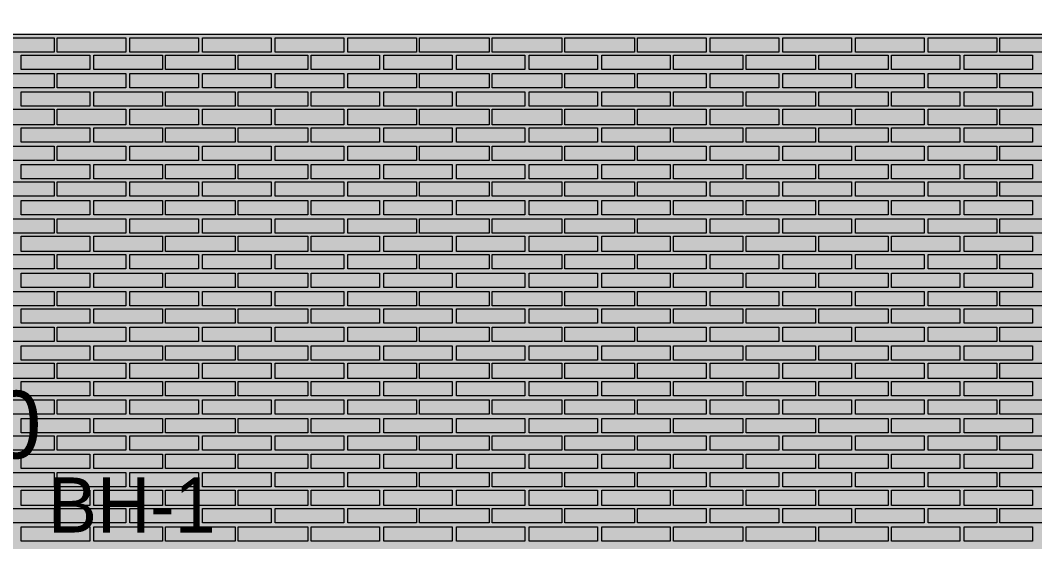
# Model space of a CAD drawing. Header units: millimetres. Extents: x -28928 to 100580, y -22867 to 36490.
# Drawn here: x -12715 to -8523, y 27993 to 30148 of the extents above; entities that cross this region are included whole.
import ezdxf

# ---------------------------------------------------------------- set-up
doc = ezdxf.new("R2010")
doc.units = ezdxf.units.MM
doc.layers.add('PDF _Геометрия', color=7, linetype='Continuous', true_color=0x8f8e8d)
doc.layers.add('PDF _Сплошная заливка', color=7, linetype='Continuous', true_color=0xffffff)
doc.layers.add('PDF _Текст', color=7, linetype='Continuous')

msp = doc.modelspace()

# ---------------------------------------------------------------- hatches: boundary and pattern name
at = {"layer": 'PDF _Сплошная заливка', "true_color": 0xdcd6cf, "transparency": 33554559}
msp.add_hatch(color=254, dxfattribs=at).paths.add_polyline_path([(-18676.6, 16343.4), (-18676.6, 19592.6), (-17276.3, 19592.6), (-17276.3, 16343.4), (19112.6, 16343.4), (19112.6, 30089.1), (-21853.9, 30089.1), (-21853.9, 16343.4), (-21375.9, 16343.4), (-21375.9, 19592.6), (-19277.4, 19592.6), (-19277.4, 16343.4)])

# ---------------------------------------------------------------- linework, layer by layer
at = {"layer": 'PDF _Геометрия', "color": 7, "lineweight": 9}
msp.add_lwpolyline([(82320.3, 30089.1), (82320.3, 30207.6), (82320.3, 30089.1), (-21934.3, 30089.1), (-21934.3, 30207.6), (82320.3, 30207.6)], dxfattribs=at)
at = {"layer": 'PDF _Геометрия', "lineweight": 9}
for points in [[(-12575.9, 30076.4), (-12575.9, 30017.2), (-12863.6, 30017.2), (-12863.6, 30076.4)], [(-12279.7, 30076.4), (-12279.7, 30017.2), (-12563.2, 30017.2), (-12563.2, 30076.4)], [(-11979.3, 30076.4), (-11979.3, 30017.2), (-12262.8, 30017.2), (-12262.8, 30076.4)], [(-11678.9, 30076.4), (-11678.9, 30017.2), (-11962.4, 30017.2), (-11962.4, 30076.4)], [(-11378.6, 30076.4), (-11378.6, 30017.2), (-11662, 30017.2), (-11662, 30076.4)], [(-11078.2, 30076.4), (-11078.2, 30017.2), (-11361.6, 30017.2), (-11361.6, 30076.4)], [(-10777.8, 30076.4), (-10777.8, 30017.2), (-11065.5, 30017.2), (-11065.5, 30076.4)], [(-10477.4, 30076.4), (-10477.4, 30017.2), (-10765.1, 30017.2), (-10765.1, 30076.4)], [(-10177, 30076.4), (-10177, 30017.2), (-10464.7, 30017.2), (-10464.7, 30076.4)], [(-9880.9, 30076.4), (-9880.9, 30017.2), (-10164.3, 30017.2), (-10164.3, 30076.4)], [(-9580.5, 30076.4), (-9580.5, 30017.2), (-9863.9, 30017.2), (-9863.9, 30076.4)], [(-9280.1, 30076.4), (-9280.1, 30017.2), (-9563.6, 30017.2), (-9563.6, 30076.4)], [(-8979.7, 30076.4), (-8979.7, 30017.2), (-9263.2, 30017.2), (-9263.2, 30076.4)], [(-8679.3, 30076.4), (-8679.3, 30017.2), (-8962.8, 30017.2), (-8962.8, 30076.4)], [(-8378.9, 30076.4), (-8378.9, 30017.2), (-8666.6, 30017.2), (-8666.6, 30076.4)], [(-12427.8, 29945.3), (-12571.6, 29945.3), (-12711.3, 29945.3), (-12711.3, 30004.5), (-12571.6, 30004.5), (-12427.8, 30004.5)], [(-12127.4, 29945.3), (-12271.3, 29945.3), (-12410.9, 29945.3), (-12410.9, 30004.5), (-12271.3, 30004.5), (-12127.4, 30004.5)], [(-11827, 29945.3), (-11970.9, 29945.3), (-12114.7, 29945.3), (-12114.7, 30004.5), (-11970.9, 30004.5), (-11827, 30004.5)], [(-11526.6, 29945.3), (-11670.5, 29945.3), (-11814.3, 29945.3), (-11814.3, 30004.5), (-11670.5, 30004.5), (-11526.6, 30004.5)], [(-11230.5, 29945.3), (-11370.1, 29945.3), (-11513.9, 29945.3), (-11513.9, 30004.5), (-11370.1, 30004.5), (-11230.5, 30004.5)], [(-10930.1, 29945.3), (-11069.7, 29945.3), (-11213.6, 29945.3), (-11213.6, 30004.5), (-11069.7, 30004.5), (-10930.1, 30004.5)], [(-10629.7, 29945.3), (-10769.3, 29945.3), (-10913.2, 29945.3), (-10913.2, 30004.5), (-10769.3, 30004.5), (-10629.7, 30004.5)], [(-10329.3, 29945.3), (-10473.2, 29945.3), (-10612.8, 29945.3), (-10612.8, 30004.5), (-10473.2, 30004.5), (-10329.3, 30004.5)], [(-10028.9, 29945.3), (-10172.8, 29945.3), (-10312.4, 29945.3), (-10312.4, 30004.5), (-10172.8, 30004.5), (-10028.9, 30004.5)], [(-9728.6, 29945.3), (-9872.4, 29945.3), (-10016.3, 29945.3), (-10016.3, 30004.5), (-9872.4, 30004.5), (-9728.6, 30004.5)], [(-9428.2, 29945.3), (-9572, 29945.3), (-9715.9, 29945.3), (-9715.9, 30004.5), (-9572, 30004.5), (-9428.2, 30004.5)], [(-9127.8, 29945.3), (-9271.6, 29945.3), (-9415.5, 29945.3), (-9415.5, 30004.5), (-9271.6, 30004.5), (-9127.8, 30004.5)], [(-8831.6, 29945.3), (-8971.3, 29945.3), (-9115.1, 29945.3), (-9115.1, 30004.5), (-8971.3, 30004.5), (-8831.6, 30004.5)], [(-8531.3, 29945.3), (-8670.9, 29945.3), (-8814.7, 29945.3), (-8814.7, 30004.5), (-8670.9, 30004.5), (-8531.3, 30004.5)], [(-12575.9, 29928.4), (-12575.9, 29869.1), (-12863.6, 29869.1), (-12863.6, 29928.4)], [(-12279.7, 29928.4), (-12279.7, 29869.1), (-12563.2, 29869.1), (-12563.2, 29928.4)], [(-11979.3, 29928.4), (-11979.3, 29869.1), (-12262.8, 29869.1), (-12262.8, 29928.4)], [(-11678.9, 29928.4), (-11678.9, 29869.1), (-11962.4, 29869.1), (-11962.4, 29928.4)], [(-11378.6, 29928.4), (-11378.6, 29869.1), (-11662, 29869.1), (-11662, 29928.4)], [(-11078.2, 29928.4), (-11078.2, 29869.1), (-11361.6, 29869.1), (-11361.6, 29928.4)], [(-10777.8, 29928.4), (-10777.8, 29869.1), (-11065.5, 29869.1), (-11065.5, 29928.4)], [(-10477.4, 29928.4), (-10477.4, 29869.1), (-10765.1, 29869.1), (-10765.1, 29928.4)], [(-10177, 29928.4), (-10177, 29869.1), (-10464.7, 29869.1), (-10464.7, 29928.4)], [(-9880.9, 29928.4), (-9880.9, 29869.1), (-10164.3, 29869.1), (-10164.3, 29928.4)], [(-9580.5, 29928.4), (-9580.5, 29869.1), (-9863.9, 29869.1), (-9863.9, 29928.4)], [(-9280.1, 29928.4), (-9280.1, 29869.1), (-9563.6, 29869.1), (-9563.6, 29928.4)], [(-8979.7, 29928.4), (-8979.7, 29869.1), (-9263.2, 29869.1), (-9263.2, 29928.4)], [(-8679.3, 29928.4), (-8679.3, 29869.1), (-8962.8, 29869.1), (-8962.8, 29928.4)], [(-8378.9, 29928.4), (-8378.9, 29869.1), (-8666.6, 29869.1), (-8666.6, 29928.4)], [(-12427.8, 29793), (-12571.6, 29793), (-12711.3, 29793), (-12711.3, 29852.2), (-12571.6, 29852.2), (-12427.8, 29852.2)], [(-12127.4, 29793), (-12271.3, 29793), (-12410.9, 29793), (-12410.9, 29852.2), (-12271.3, 29852.2), (-12127.4, 29852.2)], [(-11827, 29793), (-11970.9, 29793), (-12114.7, 29793), (-12114.7, 29852.2), (-11970.9, 29852.2), (-11827, 29852.2)], [(-11526.6, 29793), (-11670.5, 29793), (-11814.3, 29793), (-11814.3, 29852.2), (-11670.5, 29852.2), (-11526.6, 29852.2)], [(-11230.5, 29793), (-11370.1, 29793), (-11513.9, 29793), (-11513.9, 29852.2), (-11370.1, 29852.2), (-11230.5, 29852.2)], [(-10930.1, 29793), (-11069.7, 29793), (-11213.6, 29793), (-11213.6, 29852.2), (-11069.7, 29852.2), (-10930.1, 29852.2)], [(-10629.7, 29793), (-10769.3, 29793), (-10913.2, 29793), (-10913.2, 29852.2), (-10769.3, 29852.2), (-10629.7, 29852.2)], [(-10329.3, 29793), (-10473.2, 29793), (-10612.8, 29793), (-10612.8, 29852.2), (-10473.2, 29852.2), (-10329.3, 29852.2)], [(-10028.9, 29793), (-10172.8, 29793), (-10312.4, 29793), (-10312.4, 29852.2), (-10172.8, 29852.2), (-10028.9, 29852.2)], [(-9728.6, 29793), (-9872.4, 29793), (-10016.3, 29793), (-10016.3, 29852.2), (-9872.4, 29852.2), (-9728.6, 29852.2)], [(-9428.2, 29793), (-9572, 29793), (-9715.9, 29793), (-9715.9, 29852.2), (-9572, 29852.2), (-9428.2, 29852.2)], [(-9127.8, 29793), (-9271.6, 29793), (-9415.5, 29793), (-9415.5, 29852.2), (-9271.6, 29852.2), (-9127.8, 29852.2)], [(-8831.6, 29793), (-8971.3, 29793), (-9115.1, 29793), (-9115.1, 29852.2), (-8971.3, 29852.2), (-8831.6, 29852.2)], [(-8531.3, 29793), (-8670.9, 29793), (-8814.7, 29793), (-8814.7, 29852.2), (-8670.9, 29852.2), (-8531.3, 29852.2)], [(-12575.9, 29780.3), (-12575.9, 29716.8), (-12863.6, 29716.8), (-12863.6, 29780.3)], [(-12279.7, 29780.3), (-12279.7, 29716.8), (-12563.2, 29716.8), (-12563.2, 29780.3)], [(-11979.3, 29780.3), (-11979.3, 29716.8), (-12262.8, 29716.8), (-12262.8, 29780.3)], [(-11678.9, 29780.3), (-11678.9, 29716.8), (-11962.4, 29716.8), (-11962.4, 29780.3)], [(-11378.6, 29780.3), (-11378.6, 29716.8), (-11662, 29716.8), (-11662, 29780.3)], [(-11078.2, 29780.3), (-11078.2, 29716.8), (-11361.6, 29716.8), (-11361.6, 29780.3)], [(-10777.8, 29780.3), (-10777.8, 29716.8), (-11065.5, 29716.8), (-11065.5, 29780.3)], [(-10477.4, 29780.3), (-10477.4, 29716.8), (-10765.1, 29716.8), (-10765.1, 29780.3)], [(-10177, 29780.3), (-10177, 29716.8), (-10464.7, 29716.8), (-10464.7, 29780.3)], [(-9880.9, 29780.3), (-9880.9, 29716.8), (-10164.3, 29716.8), (-10164.3, 29780.3)], [(-9580.5, 29780.3), (-9580.5, 29716.8), (-9863.9, 29716.8), (-9863.9, 29780.3)], [(-9280.1, 29780.3), (-9280.1, 29716.8), (-9563.6, 29716.8), (-9563.6, 29780.3)], [(-8979.7, 29780.3), (-8979.7, 29716.8), (-9263.2, 29716.8), (-9263.2, 29780.3)], [(-8679.3, 29780.3), (-8679.3, 29716.8), (-8962.8, 29716.8), (-8962.8, 29780.3)], [(-8378.9, 29780.3), (-8378.9, 29716.8), (-8666.6, 29716.8), (-8666.6, 29780.3)], [(-12427.8, 29644.9), (-12571.6, 29644.9), (-12711.3, 29644.9), (-12711.3, 29704.1), (-12571.6, 29704.1), (-12427.8, 29704.1)], [(-12127.4, 29644.9), (-12271.3, 29644.9), (-12410.9, 29644.9), (-12410.9, 29704.1), (-12271.3, 29704.1), (-12127.4, 29704.1)], [(-11827, 29644.9), (-11970.9, 29644.9), (-12114.7, 29644.9), (-12114.7, 29704.1), (-11970.9, 29704.1), (-11827, 29704.1)], [(-11526.6, 29644.9), (-11670.5, 29644.9), (-11814.3, 29644.9), (-11814.3, 29704.1), (-11670.5, 29704.1), (-11526.6, 29704.1)], [(-11230.5, 29644.9), (-11370.1, 29644.9), (-11513.9, 29644.9), (-11513.9, 29704.1), (-11370.1, 29704.1), (-11230.5, 29704.1)], [(-10930.1, 29644.9), (-11069.7, 29644.9), (-11213.6, 29644.9), (-11213.6, 29704.1), (-11069.7, 29704.1), (-10930.1, 29704.1)], [(-10629.7, 29644.9), (-10769.3, 29644.9), (-10913.2, 29644.9), (-10913.2, 29704.1), (-10769.3, 29704.1), (-10629.7, 29704.1)], [(-10329.3, 29644.9), (-10473.2, 29644.9), (-10612.8, 29644.9), (-10612.8, 29704.1), (-10473.2, 29704.1), (-10329.3, 29704.1)], [(-10028.9, 29644.9), (-10172.8, 29644.9), (-10312.4, 29644.9), (-10312.4, 29704.1), (-10172.8, 29704.1), (-10028.9, 29704.1)], [(-9728.6, 29644.9), (-9872.4, 29644.9), (-10016.3, 29644.9), (-10016.3, 29704.1), (-9872.4, 29704.1), (-9728.6, 29704.1)], [(-9428.2, 29644.9), (-9572, 29644.9), (-9715.9, 29644.9), (-9715.9, 29704.1), (-9572, 29704.1), (-9428.2, 29704.1)], [(-9127.8, 29644.9), (-9271.6, 29644.9), (-9415.5, 29644.9), (-9415.5, 29704.1), (-9271.6, 29704.1), (-9127.8, 29704.1)], [(-8831.6, 29644.9), (-8971.3, 29644.9), (-9115.1, 29644.9), (-9115.1, 29704.1), (-8971.3, 29704.1), (-8831.6, 29704.1)], [(-8531.3, 29644.9), (-8670.9, 29644.9), (-8814.7, 29644.9), (-8814.7, 29704.1), (-8670.9, 29704.1), (-8531.3, 29704.1)], [(-12575.9, 29628), (-12575.9, 29568.7), (-12863.6, 29568.7), (-12863.6, 29628)], [(-12279.7, 29628), (-12279.7, 29568.7), (-12563.2, 29568.7), (-12563.2, 29628)], [(-11979.3, 29628), (-11979.3, 29568.7), (-12262.8, 29568.7), (-12262.8, 29628)], [(-11678.9, 29628), (-11678.9, 29568.7), (-11962.4, 29568.7), (-11962.4, 29628)], [(-11378.6, 29628), (-11378.6, 29568.7), (-11662, 29568.7), (-11662, 29628)], [(-11078.2, 29628), (-11078.2, 29568.7), (-11361.6, 29568.7), (-11361.6, 29628)], [(-10777.8, 29628), (-10777.8, 29568.7), (-11065.5, 29568.7), (-11065.5, 29628)], [(-10477.4, 29628), (-10477.4, 29568.7), (-10765.1, 29568.7), (-10765.1, 29628)], [(-10177, 29628), (-10177, 29568.7), (-10464.7, 29568.7), (-10464.7, 29628)], [(-9880.9, 29628), (-9880.9, 29568.7), (-10164.3, 29568.7), (-10164.3, 29628)], [(-9580.5, 29628), (-9580.5, 29568.7), (-9863.9, 29568.7), (-9863.9, 29628)], [(-9280.1, 29628), (-9280.1, 29568.7), (-9563.6, 29568.7), (-9563.6, 29628)], [(-8979.7, 29628), (-8979.7, 29568.7), (-9263.2, 29568.7), (-9263.2, 29628)], [(-8679.3, 29628), (-8679.3, 29568.7), (-8962.8, 29568.7), (-8962.8, 29628)], [(-8378.9, 29628), (-8378.9, 29568.7), (-8666.6, 29568.7), (-8666.6, 29628)], [(-12427.8, 29492.6), (-12571.6, 29492.6), (-12711.3, 29492.6), (-12711.3, 29551.8), (-12571.6, 29551.8), (-12427.8, 29551.8)], [(-12127.4, 29492.6), (-12271.3, 29492.6), (-12410.9, 29492.6), (-12410.9, 29551.8), (-12271.3, 29551.8), (-12127.4, 29551.8)], [(-11827, 29492.6), (-11970.9, 29492.6), (-12114.7, 29492.6), (-12114.7, 29551.8), (-11970.9, 29551.8), (-11827, 29551.8)], [(-11526.6, 29492.6), (-11670.5, 29492.6), (-11814.3, 29492.6), (-11814.3, 29551.8), (-11670.5, 29551.8), (-11526.6, 29551.8)], [(-11230.5, 29492.6), (-11370.1, 29492.6), (-11513.9, 29492.6), (-11513.9, 29551.8), (-11370.1, 29551.8), (-11230.5, 29551.8)], [(-10930.1, 29492.6), (-11069.7, 29492.6), (-11213.6, 29492.6), (-11213.6, 29551.8), (-11069.7, 29551.8), (-10930.1, 29551.8)], [(-10629.7, 29492.6), (-10769.3, 29492.6), (-10913.2, 29492.6), (-10913.2, 29551.8), (-10769.3, 29551.8), (-10629.7, 29551.8)], [(-10329.3, 29492.6), (-10473.2, 29492.6), (-10612.8, 29492.6), (-10612.8, 29551.8), (-10473.2, 29551.8), (-10329.3, 29551.8)], [(-10028.9, 29492.6), (-10172.8, 29492.6), (-10312.4, 29492.6), (-10312.4, 29551.8), (-10172.8, 29551.8), (-10028.9, 29551.8)], [(-9728.6, 29492.6), (-9872.4, 29492.6), (-10016.3, 29492.6), (-10016.3, 29551.8), (-9872.4, 29551.8), (-9728.6, 29551.8)], [(-9428.2, 29492.6), (-9572, 29492.6), (-9715.9, 29492.6), (-9715.9, 29551.8), (-9572, 29551.8), (-9428.2, 29551.8)], [(-9127.8, 29492.6), (-9271.6, 29492.6), (-9415.5, 29492.6), (-9415.5, 29551.8), (-9271.6, 29551.8), (-9127.8, 29551.8)], [(-8831.6, 29492.6), (-8971.3, 29492.6), (-9115.1, 29492.6), (-9115.1, 29551.8), (-8971.3, 29551.8), (-8831.6, 29551.8)], [(-8531.3, 29492.6), (-8670.9, 29492.6), (-8814.7, 29492.6), (-8814.7, 29551.8), (-8670.9, 29551.8), (-8531.3, 29551.8)], [(-12575.9, 29479.9), (-12575.9, 29420.7), (-12863.6, 29420.7), (-12863.6, 29479.9)], [(-12279.7, 29479.9), (-12279.7, 29420.7), (-12563.2, 29420.7), (-12563.2, 29479.9)], [(-11979.3, 29479.9), (-11979.3, 29420.7), (-12262.8, 29420.7), (-12262.8, 29479.9)], [(-11678.9, 29479.9), (-11678.9, 29420.7), (-11962.4, 29420.7), (-11962.4, 29479.9)], [(-11378.6, 29479.9), (-11378.6, 29420.7), (-11662, 29420.7), (-11662, 29479.9)], [(-11078.2, 29479.9), (-11078.2, 29420.7), (-11361.6, 29420.7), (-11361.6, 29479.9)], [(-10777.8, 29479.9), (-10777.8, 29420.7), (-11065.5, 29420.7), (-11065.5, 29479.9)], [(-10477.4, 29479.9), (-10477.4, 29420.7), (-10765.1, 29420.7), (-10765.1, 29479.9)], [(-10177, 29479.9), (-10177, 29420.7), (-10464.7, 29420.7), (-10464.7, 29479.9)], [(-9880.9, 29479.9), (-9880.9, 29420.7), (-10164.3, 29420.7), (-10164.3, 29479.9)], [(-9580.5, 29479.9), (-9580.5, 29420.7), (-9863.9, 29420.7), (-9863.9, 29479.9)], [(-9280.1, 29479.9), (-9280.1, 29420.7), (-9563.6, 29420.7), (-9563.6, 29479.9)], [(-8979.7, 29479.9), (-8979.7, 29420.7), (-9263.2, 29420.7), (-9263.2, 29479.9)], [(-8679.3, 29479.9), (-8679.3, 29420.7), (-8962.8, 29420.7), (-8962.8, 29479.9)], [(-8378.9, 29479.9), (-8378.9, 29420.7), (-8666.6, 29420.7), (-8666.6, 29479.9)], [(-12427.8, 29344.5), (-12571.6, 29344.5), (-12711.3, 29344.5), (-12711.3, 29403.7), (-12571.6, 29403.7), (-12427.8, 29403.7)], [(-12127.4, 29344.5), (-12271.3, 29344.5), (-12410.9, 29344.5), (-12410.9, 29403.7), (-12271.3, 29403.7), (-12127.4, 29403.7)], [(-11827, 29344.5), (-11970.9, 29344.5), (-12114.7, 29344.5), (-12114.7, 29403.7), (-11970.9, 29403.7), (-11827, 29403.7)], [(-11526.6, 29344.5), (-11670.5, 29344.5), (-11814.3, 29344.5), (-11814.3, 29403.7), (-11670.5, 29403.7), (-11526.6, 29403.7)], [(-11230.5, 29344.5), (-11370.1, 29344.5), (-11513.9, 29344.5), (-11513.9, 29403.7), (-11370.1, 29403.7), (-11230.5, 29403.7)], [(-10930.1, 29344.5), (-11069.7, 29344.5), (-11213.6, 29344.5), (-11213.6, 29403.7), (-11069.7, 29403.7), (-10930.1, 29403.7)], [(-10629.7, 29344.5), (-10769.3, 29344.5), (-10913.2, 29344.5), (-10913.2, 29403.7), (-10769.3, 29403.7), (-10629.7, 29403.7)], [(-10329.3, 29344.5), (-10473.2, 29344.5), (-10612.8, 29344.5), (-10612.8, 29403.7), (-10473.2, 29403.7), (-10329.3, 29403.7)], [(-10028.9, 29344.5), (-10172.8, 29344.5), (-10312.4, 29344.5), (-10312.4, 29403.7), (-10172.8, 29403.7), (-10028.9, 29403.7)], [(-9728.6, 29344.5), (-9872.4, 29344.5), (-10016.3, 29344.5), (-10016.3, 29403.7), (-9872.4, 29403.7), (-9728.6, 29403.7)], [(-9428.2, 29344.5), (-9572, 29344.5), (-9715.9, 29344.5), (-9715.9, 29403.7), (-9572, 29403.7), (-9428.2, 29403.7)], [(-9127.8, 29344.5), (-9271.6, 29344.5), (-9415.5, 29344.5), (-9415.5, 29403.7), (-9271.6, 29403.7), (-9127.8, 29403.7)], [(-8831.6, 29344.5), (-8971.3, 29344.5), (-9115.1, 29344.5), (-9115.1, 29403.7), (-8971.3, 29403.7), (-8831.6, 29403.7)], [(-8531.3, 29344.5), (-8670.9, 29344.5), (-8814.7, 29344.5), (-8814.7, 29403.7), (-8670.9, 29403.7), (-8531.3, 29403.7)], [(-12575.9, 29327.6), (-12575.9, 29268.4), (-12863.6, 29268.4), (-12863.6, 29327.6)], [(-12279.7, 29327.6), (-12279.7, 29268.4), (-12563.2, 29268.4), (-12563.2, 29327.6)], [(-11979.3, 29327.6), (-11979.3, 29268.4), (-12262.8, 29268.4), (-12262.8, 29327.6)], [(-11678.9, 29327.6), (-11678.9, 29268.4), (-11962.4, 29268.4), (-11962.4, 29327.6)], [(-11378.6, 29327.6), (-11378.6, 29268.4), (-11662, 29268.4), (-11662, 29327.6)], [(-11078.2, 29327.6), (-11078.2, 29268.4), (-11361.6, 29268.4), (-11361.6, 29327.6)], [(-10777.8, 29327.6), (-10777.8, 29268.4), (-11065.5, 29268.4), (-11065.5, 29327.6)], [(-10477.4, 29327.6), (-10477.4, 29268.4), (-10765.1, 29268.4), (-10765.1, 29327.6)], [(-10177, 29327.6), (-10177, 29268.4), (-10464.7, 29268.4), (-10464.7, 29327.6)], [(-9880.9, 29327.6), (-9880.9, 29268.4), (-10164.3, 29268.4), (-10164.3, 29327.6)], [(-9580.5, 29327.6), (-9580.5, 29268.4), (-9863.9, 29268.4), (-9863.9, 29327.6)], [(-9280.1, 29327.6), (-9280.1, 29268.4), (-9563.6, 29268.4), (-9563.6, 29327.6)], [(-8979.7, 29327.6), (-8979.7, 29268.4), (-9263.2, 29268.4), (-9263.2, 29327.6)], [(-8679.3, 29327.6), (-8679.3, 29268.4), (-8962.8, 29268.4), (-8962.8, 29327.6)], [(-8378.9, 29327.6), (-8378.9, 29268.4), (-8666.6, 29268.4), (-8666.6, 29327.6)], [(-12427.8, 29192.2), (-12571.6, 29192.2), (-12711.3, 29192.2), (-12711.3, 29255.7), (-12571.6, 29255.7), (-12427.8, 29255.7)], [(-12127.4, 29192.2), (-12271.3, 29192.2), (-12410.9, 29192.2), (-12410.9, 29255.7), (-12271.3, 29255.7), (-12127.4, 29255.7)], [(-11827, 29192.2), (-11970.9, 29192.2), (-12114.7, 29192.2), (-12114.7, 29255.7), (-11970.9, 29255.7), (-11827, 29255.7)], [(-11526.6, 29192.2), (-11670.5, 29192.2), (-11814.3, 29192.2), (-11814.3, 29255.7), (-11670.5, 29255.7), (-11526.6, 29255.7)], [(-11230.5, 29192.2), (-11370.1, 29192.2), (-11513.9, 29192.2), (-11513.9, 29255.7), (-11370.1, 29255.7), (-11230.5, 29255.7)], [(-10930.1, 29192.2), (-11069.7, 29192.2), (-11213.6, 29192.2), (-11213.6, 29255.7), (-11069.7, 29255.7), (-10930.1, 29255.7)], [(-10629.7, 29192.2), (-10769.3, 29192.2), (-10913.2, 29192.2), (-10913.2, 29255.7), (-10769.3, 29255.7), (-10629.7, 29255.7)], [(-10329.3, 29192.2), (-10473.2, 29192.2), (-10612.8, 29192.2), (-10612.8, 29255.7), (-10473.2, 29255.7), (-10329.3, 29255.7)], [(-10028.9, 29192.2), (-10172.8, 29192.2), (-10312.4, 29192.2), (-10312.4, 29255.7), (-10172.8, 29255.7), (-10028.9, 29255.7)], [(-9728.6, 29192.2), (-9872.4, 29192.2), (-10016.3, 29192.2), (-10016.3, 29255.7), (-9872.4, 29255.7), (-9728.6, 29255.7)], [(-9428.2, 29192.2), (-9572, 29192.2), (-9715.9, 29192.2), (-9715.9, 29255.7), (-9572, 29255.7), (-9428.2, 29255.7)], [(-9127.8, 29192.2), (-9271.6, 29192.2), (-9415.5, 29192.2), (-9415.5, 29255.7), (-9271.6, 29255.7), (-9127.8, 29255.7)], [(-8831.6, 29192.2), (-8971.3, 29192.2), (-9115.1, 29192.2), (-9115.1, 29255.7), (-8971.3, 29255.7), (-8831.6, 29255.7)], [(-8531.3, 29192.2), (-8670.9, 29192.2), (-8814.7, 29192.2), (-8814.7, 29255.7), (-8670.9, 29255.7), (-8531.3, 29255.7)], [(-12575.9, 29179.5), (-12575.9, 29120.3), (-12863.6, 29120.3), (-12863.6, 29179.5)], [(-12279.7, 29179.5), (-12279.7, 29120.3), (-12563.2, 29120.3), (-12563.2, 29179.5)], [(-11979.3, 29179.5), (-11979.3, 29120.3), (-12262.8, 29120.3), (-12262.8, 29179.5)], [(-11678.9, 29179.5), (-11678.9, 29120.3), (-11962.4, 29120.3), (-11962.4, 29179.5)], [(-11378.6, 29179.5), (-11378.6, 29120.3), (-11662, 29120.3), (-11662, 29179.5)], [(-11078.2, 29179.5), (-11078.2, 29120.3), (-11361.6, 29120.3), (-11361.6, 29179.5)], [(-10777.8, 29179.5), (-10777.8, 29120.3), (-11065.5, 29120.3), (-11065.5, 29179.5)], [(-10477.4, 29179.5), (-10477.4, 29120.3), (-10765.1, 29120.3), (-10765.1, 29179.5)], [(-10177, 29179.5), (-10177, 29120.3), (-10464.7, 29120.3), (-10464.7, 29179.5)], [(-9880.9, 29179.5), (-9880.9, 29120.3), (-10164.3, 29120.3), (-10164.3, 29179.5)], [(-9580.5, 29179.5), (-9580.5, 29120.3), (-9863.9, 29120.3), (-9863.9, 29179.5)], [(-9280.1, 29179.5), (-9280.1, 29120.3), (-9563.6, 29120.3), (-9563.6, 29179.5)], [(-8979.7, 29179.5), (-8979.7, 29120.3), (-9263.2, 29120.3), (-9263.2, 29179.5)], [(-8679.3, 29179.5), (-8679.3, 29120.3), (-8962.8, 29120.3), (-8962.8, 29179.5)], [(-8378.9, 29179.5), (-8378.9, 29120.3), (-8666.6, 29120.3), (-8666.6, 29179.5)], [(-12427.8, 29044.1), (-12571.6, 29044.1), (-12711.3, 29044.1), (-12711.3, 29103.4), (-12571.6, 29103.4), (-12427.8, 29103.4)], [(-12127.4, 29044.1), (-12271.3, 29044.1), (-12410.9, 29044.1), (-12410.9, 29103.4), (-12271.3, 29103.4), (-12127.4, 29103.4)], [(-11827, 29044.1), (-11970.9, 29044.1), (-12114.7, 29044.1), (-12114.7, 29103.4), (-11970.9, 29103.4), (-11827, 29103.4)], [(-11526.6, 29044.1), (-11670.5, 29044.1), (-11814.3, 29044.1), (-11814.3, 29103.4), (-11670.5, 29103.4), (-11526.6, 29103.4)], [(-11230.5, 29044.1), (-11370.1, 29044.1), (-11513.9, 29044.1), (-11513.9, 29103.4), (-11370.1, 29103.4), (-11230.5, 29103.4)], [(-10930.1, 29044.1), (-11069.7, 29044.1), (-11213.6, 29044.1), (-11213.6, 29103.4), (-11069.7, 29103.4), (-10930.1, 29103.4)], [(-10629.7, 29044.1), (-10769.3, 29044.1), (-10913.2, 29044.1), (-10913.2, 29103.4), (-10769.3, 29103.4), (-10629.7, 29103.4)], [(-10329.3, 29044.1), (-10473.2, 29044.1), (-10612.8, 29044.1), (-10612.8, 29103.4), (-10473.2, 29103.4), (-10329.3, 29103.4)], [(-10028.9, 29044.1), (-10172.8, 29044.1), (-10312.4, 29044.1), (-10312.4, 29103.4), (-10172.8, 29103.4), (-10028.9, 29103.4)], [(-9728.6, 29044.1), (-9872.4, 29044.1), (-10016.3, 29044.1), (-10016.3, 29103.4), (-9872.4, 29103.4), (-9728.6, 29103.4)], [(-9428.2, 29044.1), (-9572, 29044.1), (-9715.9, 29044.1), (-9715.9, 29103.4), (-9572, 29103.4), (-9428.2, 29103.4)], [(-9127.8, 29044.1), (-9271.6, 29044.1), (-9415.5, 29044.1), (-9415.5, 29103.4), (-9271.6, 29103.4), (-9127.8, 29103.4)], [(-8831.6, 29044.1), (-8971.3, 29044.1), (-9115.1, 29044.1), (-9115.1, 29103.4), (-8971.3, 29103.4), (-8831.6, 29103.4)], [(-8531.3, 29044.1), (-8670.9, 29044.1), (-8814.7, 29044.1), (-8814.7, 29103.4), (-8670.9, 29103.4), (-8531.3, 29103.4)], [(-12575.9, 29027.2), (-12575.9, 28968), (-12863.6, 28968), (-12863.6, 29027.2)], [(-12279.7, 29027.2), (-12279.7, 28968), (-12563.2, 28968), (-12563.2, 29027.2)], [(-11979.3, 29027.2), (-11979.3, 28968), (-12262.8, 28968), (-12262.8, 29027.2)], [(-11678.9, 29027.2), (-11678.9, 28968), (-11962.4, 28968), (-11962.4, 29027.2)], [(-11378.6, 29027.2), (-11378.6, 28968), (-11662, 28968), (-11662, 29027.2)], [(-11078.2, 29027.2), (-11078.2, 28968), (-11361.6, 28968), (-11361.6, 29027.2)], [(-10777.8, 29027.2), (-10777.8, 28968), (-11065.5, 28968), (-11065.5, 29027.2)], [(-10477.4, 29027.2), (-10477.4, 28968), (-10765.1, 28968), (-10765.1, 29027.2)], [(-10177, 29027.2), (-10177, 28968), (-10464.7, 28968), (-10464.7, 29027.2)], [(-9880.9, 29027.2), (-9880.9, 28968), (-10164.3, 28968), (-10164.3, 29027.2)], [(-9580.5, 29027.2), (-9580.5, 28968), (-9863.9, 28968), (-9863.9, 29027.2)], [(-9280.1, 29027.2), (-9280.1, 28968), (-9563.6, 28968), (-9563.6, 29027.2)], [(-8979.7, 29027.2), (-8979.7, 28968), (-9263.2, 28968), (-9263.2, 29027.2)], [(-8679.3, 29027.2), (-8679.3, 28968), (-8962.8, 28968), (-8962.8, 29027.2)], [(-8378.9, 29027.2), (-8378.9, 28968), (-8666.6, 28968), (-8666.6, 29027.2)], [(-12427.8, 28896), (-12571.6, 28896), (-12711.3, 28896), (-12711.3, 28955.3), (-12571.6, 28955.3), (-12427.8, 28955.3)], [(-12127.4, 28896), (-12271.3, 28896), (-12410.9, 28896), (-12410.9, 28955.3), (-12271.3, 28955.3), (-12127.4, 28955.3)], [(-11827, 28896), (-11970.9, 28896), (-12114.7, 28896), (-12114.7, 28955.3), (-11970.9, 28955.3), (-11827, 28955.3)], [(-11526.6, 28896), (-11670.5, 28896), (-11814.3, 28896), (-11814.3, 28955.3), (-11670.5, 28955.3), (-11526.6, 28955.3)], [(-11230.5, 28896), (-11370.1, 28896), (-11513.9, 28896), (-11513.9, 28955.3), (-11370.1, 28955.3), (-11230.5, 28955.3)], [(-10930.1, 28896), (-11069.7, 28896), (-11213.6, 28896), (-11213.6, 28955.3), (-11069.7, 28955.3), (-10930.1, 28955.3)], [(-10629.7, 28896), (-10769.3, 28896), (-10913.2, 28896), (-10913.2, 28955.3), (-10769.3, 28955.3), (-10629.7, 28955.3)], [(-10329.3, 28896), (-10473.2, 28896), (-10612.8, 28896), (-10612.8, 28955.3), (-10473.2, 28955.3), (-10329.3, 28955.3)], [(-10028.9, 28896), (-10172.8, 28896), (-10312.4, 28896), (-10312.4, 28955.3), (-10172.8, 28955.3), (-10028.9, 28955.3)], [(-9728.6, 28896), (-9872.4, 28896), (-10016.3, 28896), (-10016.3, 28955.3), (-9872.4, 28955.3), (-9728.6, 28955.3)], [(-9428.2, 28896), (-9572, 28896), (-9715.9, 28896), (-9715.9, 28955.3), (-9572, 28955.3), (-9428.2, 28955.3)], [(-9127.8, 28896), (-9271.6, 28896), (-9415.5, 28896), (-9415.5, 28955.3), (-9271.6, 28955.3), (-9127.8, 28955.3)], [(-8831.6, 28896), (-8971.3, 28896), (-9115.1, 28896), (-9115.1, 28955.3), (-8971.3, 28955.3), (-8831.6, 28955.3)], [(-8531.3, 28896), (-8670.9, 28896), (-8814.7, 28896), (-8814.7, 28955.3), (-8670.9, 28955.3), (-8531.3, 28955.3)], [(-12575.9, 28879.1), (-12575.9, 28819.9), (-12863.6, 28819.9), (-12863.6, 28879.1)], [(-12279.7, 28879.1), (-12279.7, 28819.9), (-12563.2, 28819.9), (-12563.2, 28879.1)], [(-11979.3, 28879.1), (-11979.3, 28819.9), (-12262.8, 28819.9), (-12262.8, 28879.1)], [(-11678.9, 28879.1), (-11678.9, 28819.9), (-11962.4, 28819.9), (-11962.4, 28879.1)], [(-11378.6, 28879.1), (-11378.6, 28819.9), (-11662, 28819.9), (-11662, 28879.1)], [(-11078.2, 28879.1), (-11078.2, 28819.9), (-11361.6, 28819.9), (-11361.6, 28879.1)], [(-10777.8, 28879.1), (-10777.8, 28819.9), (-11065.5, 28819.9), (-11065.5, 28879.1)], [(-10477.4, 28879.1), (-10477.4, 28819.9), (-10765.1, 28819.9), (-10765.1, 28879.1)], [(-10177, 28879.1), (-10177, 28819.9), (-10464.7, 28819.9), (-10464.7, 28879.1)], [(-9880.9, 28879.1), (-9880.9, 28819.9), (-10164.3, 28819.9), (-10164.3, 28879.1)], [(-9580.5, 28879.1), (-9580.5, 28819.9), (-9863.9, 28819.9), (-9863.9, 28879.1)], [(-9280.1, 28879.1), (-9280.1, 28819.9), (-9563.6, 28819.9), (-9563.6, 28879.1)], [(-8979.7, 28879.1), (-8979.7, 28819.9), (-9263.2, 28819.9), (-9263.2, 28879.1)], [(-8679.3, 28879.1), (-8679.3, 28819.9), (-8962.8, 28819.9), (-8962.8, 28879.1)], [(-8378.9, 28879.1), (-8378.9, 28819.9), (-8666.6, 28819.9), (-8666.6, 28879.1)], [(-12427.8, 28743.7), (-12571.6, 28743.7), (-12711.3, 28743.7), (-12711.3, 28803), (-12571.6, 28803), (-12427.8, 28803)], [(-12127.4, 28743.7), (-12271.3, 28743.7), (-12410.9, 28743.7), (-12410.9, 28803), (-12271.3, 28803), (-12127.4, 28803)], [(-11827, 28743.7), (-11970.9, 28743.7), (-12114.7, 28743.7), (-12114.7, 28803), (-11970.9, 28803), (-11827, 28803)], [(-11526.6, 28743.7), (-11670.5, 28743.7), (-11814.3, 28743.7), (-11814.3, 28803), (-11670.5, 28803), (-11526.6, 28803)], [(-11230.5, 28743.7), (-11370.1, 28743.7), (-11513.9, 28743.7), (-11513.9, 28803), (-11370.1, 28803), (-11230.5, 28803)], [(-10930.1, 28743.7), (-11069.7, 28743.7), (-11213.6, 28743.7), (-11213.6, 28803), (-11069.7, 28803), (-10930.1, 28803)], [(-10629.7, 28743.7), (-10769.3, 28743.7), (-10913.2, 28743.7), (-10913.2, 28803), (-10769.3, 28803), (-10629.7, 28803)], [(-10329.3, 28743.7), (-10473.2, 28743.7), (-10612.8, 28743.7), (-10612.8, 28803), (-10473.2, 28803), (-10329.3, 28803)], [(-10028.9, 28743.7), (-10172.8, 28743.7), (-10312.4, 28743.7), (-10312.4, 28803), (-10172.8, 28803), (-10028.9, 28803)], [(-9728.6, 28743.7), (-9872.4, 28743.7), (-10016.3, 28743.7), (-10016.3, 28803), (-9872.4, 28803), (-9728.6, 28803)], [(-9428.2, 28743.7), (-9572, 28743.7), (-9715.9, 28743.7), (-9715.9, 28803), (-9572, 28803), (-9428.2, 28803)], [(-9127.8, 28743.7), (-9271.6, 28743.7), (-9415.5, 28743.7), (-9415.5, 28803), (-9271.6, 28803), (-9127.8, 28803)], [(-8831.6, 28743.7), (-8971.3, 28743.7), (-9115.1, 28743.7), (-9115.1, 28803), (-8971.3, 28803), (-8831.6, 28803)], [(-8531.3, 28743.7), (-8670.9, 28743.7), (-8814.7, 28743.7), (-8814.7, 28803), (-8670.9, 28803), (-8531.3, 28803)], [(-12575.9, 28731), (-12575.9, 28667.6), (-12863.6, 28667.6), (-12863.6, 28731)], [(-12279.7, 28731), (-12279.7, 28667.6), (-12563.2, 28667.6), (-12563.2, 28731)], [(-11979.3, 28731), (-11979.3, 28667.6), (-12262.8, 28667.6), (-12262.8, 28731)], [(-11678.9, 28731), (-11678.9, 28667.6), (-11962.4, 28667.6), (-11962.4, 28731)], [(-11378.6, 28731), (-11378.6, 28667.6), (-11662, 28667.6), (-11662, 28731)], [(-11078.2, 28731), (-11078.2, 28667.6), (-11361.6, 28667.6), (-11361.6, 28731)], [(-10777.8, 28731), (-10777.8, 28667.6), (-11065.5, 28667.6), (-11065.5, 28731)], [(-10477.4, 28731), (-10477.4, 28667.6), (-10765.1, 28667.6), (-10765.1, 28731)], [(-10177, 28731), (-10177, 28667.6), (-10464.7, 28667.6), (-10464.7, 28731)], [(-9880.9, 28731), (-9880.9, 28667.6), (-10164.3, 28667.6), (-10164.3, 28731)], [(-9580.5, 28731), (-9580.5, 28667.6), (-9863.9, 28667.6), (-9863.9, 28731)], [(-9280.1, 28731), (-9280.1, 28667.6), (-9563.6, 28667.6), (-9563.6, 28731)], [(-8979.7, 28731), (-8979.7, 28667.6), (-9263.2, 28667.6), (-9263.2, 28731)], [(-8679.3, 28731), (-8679.3, 28667.6), (-8962.8, 28667.6), (-8962.8, 28731)], [(-8378.9, 28731), (-8378.9, 28667.6), (-8666.6, 28667.6), (-8666.6, 28731)], [(-12427.8, 28595.7), (-12571.6, 28595.7), (-12711.3, 28595.7), (-12711.3, 28654.9), (-12571.6, 28654.9), (-12427.8, 28654.9)], [(-12127.4, 28595.7), (-12271.3, 28595.7), (-12410.9, 28595.7), (-12410.9, 28654.9), (-12271.3, 28654.9), (-12127.4, 28654.9)], [(-11827, 28595.7), (-11970.9, 28595.7), (-12114.7, 28595.7), (-12114.7, 28654.9), (-11970.9, 28654.9), (-11827, 28654.9)], [(-11526.6, 28595.7), (-11670.5, 28595.7), (-11814.3, 28595.7), (-11814.3, 28654.9), (-11670.5, 28654.9), (-11526.6, 28654.9)], [(-11230.5, 28595.7), (-11370.1, 28595.7), (-11513.9, 28595.7), (-11513.9, 28654.9), (-11370.1, 28654.9), (-11230.5, 28654.9)], [(-10930.1, 28595.7), (-11069.7, 28595.7), (-11213.6, 28595.7), (-11213.6, 28654.9), (-11069.7, 28654.9), (-10930.1, 28654.9)], [(-10629.7, 28595.7), (-10769.3, 28595.7), (-10913.2, 28595.7), (-10913.2, 28654.9), (-10769.3, 28654.9), (-10629.7, 28654.9)], [(-10329.3, 28595.7), (-10473.2, 28595.7), (-10612.8, 28595.7), (-10612.8, 28654.9), (-10473.2, 28654.9), (-10329.3, 28654.9)], [(-10028.9, 28595.7), (-10172.8, 28595.7), (-10312.4, 28595.7), (-10312.4, 28654.9), (-10172.8, 28654.9), (-10028.9, 28654.9)], [(-9728.6, 28595.7), (-9872.4, 28595.7), (-10016.3, 28595.7), (-10016.3, 28654.9), (-9872.4, 28654.9), (-9728.6, 28654.9)], [(-9428.2, 28595.7), (-9572, 28595.7), (-9715.9, 28595.7), (-9715.9, 28654.9), (-9572, 28654.9), (-9428.2, 28654.9)], [(-9127.8, 28595.7), (-9271.6, 28595.7), (-9415.5, 28595.7), (-9415.5, 28654.9), (-9271.6, 28654.9), (-9127.8, 28654.9)], [(-8831.6, 28595.7), (-8971.3, 28595.7), (-9115.1, 28595.7), (-9115.1, 28654.9), (-8971.3, 28654.9), (-8831.6, 28654.9)], [(-8531.3, 28595.7), (-8670.9, 28595.7), (-8814.7, 28595.7), (-8814.7, 28654.9), (-8670.9, 28654.9), (-8531.3, 28654.9)], [(-12575.9, 28578.7), (-12575.9, 28519.5), (-12863.6, 28519.5), (-12863.6, 28578.7)], [(-12279.7, 28578.7), (-12279.7, 28519.5), (-12563.2, 28519.5), (-12563.2, 28578.7)], [(-11979.3, 28578.7), (-11979.3, 28519.5), (-12262.8, 28519.5), (-12262.8, 28578.7)], [(-11678.9, 28578.7), (-11678.9, 28519.5), (-11962.4, 28519.5), (-11962.4, 28578.7)], [(-11378.6, 28578.7), (-11378.6, 28519.5), (-11662, 28519.5), (-11662, 28578.7)], [(-11078.2, 28578.7), (-11078.2, 28519.5), (-11361.6, 28519.5), (-11361.6, 28578.7)], [(-10777.8, 28578.7), (-10777.8, 28519.5), (-11065.5, 28519.5), (-11065.5, 28578.7)], [(-10477.4, 28578.7), (-10477.4, 28519.5), (-10765.1, 28519.5), (-10765.1, 28578.7)], [(-10177, 28578.7), (-10177, 28519.5), (-10464.7, 28519.5), (-10464.7, 28578.7)], [(-9880.9, 28578.7), (-9880.9, 28519.5), (-10164.3, 28519.5), (-10164.3, 28578.7)], [(-9580.5, 28578.7), (-9580.5, 28519.5), (-9863.9, 28519.5), (-9863.9, 28578.7)], [(-9280.1, 28578.7), (-9280.1, 28519.5), (-9563.6, 28519.5), (-9563.6, 28578.7)], [(-8979.7, 28578.7), (-8979.7, 28519.5), (-9263.2, 28519.5), (-9263.2, 28578.7)], [(-8679.3, 28578.7), (-8679.3, 28519.5), (-8962.8, 28519.5), (-8962.8, 28578.7)], [(-8378.9, 28578.7), (-8378.9, 28519.5), (-8666.6, 28519.5), (-8666.6, 28578.7)], [(-12427.8, 28443.4), (-12571.6, 28443.4), (-12711.3, 28443.4), (-12711.3, 28502.6), (-12571.6, 28502.6), (-12427.8, 28502.6)], [(-12127.4, 28443.4), (-12271.3, 28443.4), (-12410.9, 28443.4), (-12410.9, 28502.6), (-12271.3, 28502.6), (-12127.4, 28502.6)], [(-11827, 28443.4), (-11970.9, 28443.4), (-12114.7, 28443.4), (-12114.7, 28502.6), (-11970.9, 28502.6), (-11827, 28502.6)], [(-11526.6, 28443.4), (-11670.5, 28443.4), (-11814.3, 28443.4), (-11814.3, 28502.6), (-11670.5, 28502.6), (-11526.6, 28502.6)], [(-11230.5, 28443.4), (-11370.1, 28443.4), (-11513.9, 28443.4), (-11513.9, 28502.6), (-11370.1, 28502.6), (-11230.5, 28502.6)], [(-10930.1, 28443.4), (-11069.7, 28443.4), (-11213.6, 28443.4), (-11213.6, 28502.6), (-11069.7, 28502.6), (-10930.1, 28502.6)], [(-10629.7, 28443.4), (-10769.3, 28443.4), (-10913.2, 28443.4), (-10913.2, 28502.6), (-10769.3, 28502.6), (-10629.7, 28502.6)], [(-10329.3, 28443.4), (-10473.2, 28443.4), (-10612.8, 28443.4), (-10612.8, 28502.6), (-10473.2, 28502.6), (-10329.3, 28502.6)], [(-10028.9, 28443.4), (-10172.8, 28443.4), (-10312.4, 28443.4), (-10312.4, 28502.6), (-10172.8, 28502.6), (-10028.9, 28502.6)], [(-9728.6, 28443.4), (-9872.4, 28443.4), (-10016.3, 28443.4), (-10016.3, 28502.6), (-9872.4, 28502.6), (-9728.6, 28502.6)], [(-9428.2, 28443.4), (-9572, 28443.4), (-9715.9, 28443.4), (-9715.9, 28502.6), (-9572, 28502.6), (-9428.2, 28502.6)], [(-9127.8, 28443.4), (-9271.6, 28443.4), (-9415.5, 28443.4), (-9415.5, 28502.6), (-9271.6, 28502.6), (-9127.8, 28502.6)], [(-8831.6, 28443.4), (-8971.3, 28443.4), (-9115.1, 28443.4), (-9115.1, 28502.6), (-8971.3, 28502.6), (-8831.6, 28502.6)], [(-8531.3, 28443.4), (-8670.9, 28443.4), (-8814.7, 28443.4), (-8814.7, 28502.6), (-8670.9, 28502.6), (-8531.3, 28502.6)], [(-12575.9, 28430.7), (-12575.9, 28371.4), (-12863.6, 28371.4), (-12863.6, 28430.7)], [(-12279.7, 28430.7), (-12279.7, 28371.4), (-12563.2, 28371.4), (-12563.2, 28430.7)], [(-11979.3, 28430.7), (-11979.3, 28371.4), (-12262.8, 28371.4), (-12262.8, 28430.7)], [(-11678.9, 28430.7), (-11678.9, 28371.4), (-11962.4, 28371.4), (-11962.4, 28430.7)], [(-11378.6, 28430.7), (-11378.6, 28371.4), (-11662, 28371.4), (-11662, 28430.7)], [(-11078.2, 28430.7), (-11078.2, 28371.4), (-11361.6, 28371.4), (-11361.6, 28430.7)], [(-10777.8, 28430.7), (-10777.8, 28371.4), (-11065.5, 28371.4), (-11065.5, 28430.7)], [(-10477.4, 28430.7), (-10477.4, 28371.4), (-10765.1, 28371.4), (-10765.1, 28430.7)], [(-10177, 28430.7), (-10177, 28371.4), (-10464.7, 28371.4), (-10464.7, 28430.7)], [(-9880.9, 28430.7), (-9880.9, 28371.4), (-10164.3, 28371.4), (-10164.3, 28430.7)], [(-9580.5, 28430.7), (-9580.5, 28371.4), (-9863.9, 28371.4), (-9863.9, 28430.7)], [(-9280.1, 28430.7), (-9280.1, 28371.4), (-9563.6, 28371.4), (-9563.6, 28430.7)], [(-8979.7, 28430.7), (-8979.7, 28371.4), (-9263.2, 28371.4), (-9263.2, 28430.7)], [(-8679.3, 28430.7), (-8679.3, 28371.4), (-8962.8, 28371.4), (-8962.8, 28430.7)], [(-8378.9, 28430.7), (-8378.9, 28371.4), (-8666.6, 28371.4), (-8666.6, 28430.7)], [(-12427.8, 28295.3), (-12571.6, 28295.3), (-12711.3, 28295.3), (-12711.3, 28354.5), (-12571.6, 28354.5), (-12427.8, 28354.5)], [(-12127.4, 28295.3), (-12271.3, 28295.3), (-12410.9, 28295.3), (-12410.9, 28354.5), (-12271.3, 28354.5), (-12127.4, 28354.5)], [(-11827, 28295.3), (-11970.9, 28295.3), (-12114.7, 28295.3), (-12114.7, 28354.5), (-11970.9, 28354.5), (-11827, 28354.5)], [(-11526.6, 28295.3), (-11670.5, 28295.3), (-11814.3, 28295.3), (-11814.3, 28354.5), (-11670.5, 28354.5), (-11526.6, 28354.5)], [(-11230.5, 28295.3), (-11370.1, 28295.3), (-11513.9, 28295.3), (-11513.9, 28354.5), (-11370.1, 28354.5), (-11230.5, 28354.5)], [(-10930.1, 28295.3), (-11069.7, 28295.3), (-11213.6, 28295.3), (-11213.6, 28354.5), (-11069.7, 28354.5), (-10930.1, 28354.5)], [(-10629.7, 28295.3), (-10769.3, 28295.3), (-10913.2, 28295.3), (-10913.2, 28354.5), (-10769.3, 28354.5), (-10629.7, 28354.5)], [(-10329.3, 28295.3), (-10473.2, 28295.3), (-10612.8, 28295.3), (-10612.8, 28354.5), (-10473.2, 28354.5), (-10329.3, 28354.5)], [(-10028.9, 28295.3), (-10172.8, 28295.3), (-10312.4, 28295.3), (-10312.4, 28354.5), (-10172.8, 28354.5), (-10028.9, 28354.5)], [(-9728.6, 28295.3), (-9872.4, 28295.3), (-10016.3, 28295.3), (-10016.3, 28354.5), (-9872.4, 28354.5), (-9728.6, 28354.5)], [(-9428.2, 28295.3), (-9572, 28295.3), (-9715.9, 28295.3), (-9715.9, 28354.5), (-9572, 28354.5), (-9428.2, 28354.5)], [(-9127.8, 28295.3), (-9271.6, 28295.3), (-9415.5, 28295.3), (-9415.5, 28354.5), (-9271.6, 28354.5), (-9127.8, 28354.5)], [(-8831.6, 28295.3), (-8971.3, 28295.3), (-9115.1, 28295.3), (-9115.1, 28354.5), (-8971.3, 28354.5), (-8831.6, 28354.5)], [(-8531.3, 28295.3), (-8670.9, 28295.3), (-8814.7, 28295.3), (-8814.7, 28354.5), (-8670.9, 28354.5), (-8531.3, 28354.5)], [(-12575.9, 28278.4), (-12575.9, 28219.1), (-12863.6, 28219.1), (-12863.6, 28278.4)], [(-12279.7, 28278.4), (-12279.7, 28219.1), (-12563.2, 28219.1), (-12563.2, 28278.4)], [(-11979.3, 28278.4), (-11979.3, 28219.1), (-12262.8, 28219.1), (-12262.8, 28278.4)], [(-11678.9, 28278.4), (-11678.9, 28219.1), (-11962.4, 28219.1), (-11962.4, 28278.4)], [(-11378.6, 28278.4), (-11378.6, 28219.1), (-11662, 28219.1), (-11662, 28278.4)], [(-11078.2, 28278.4), (-11078.2, 28219.1), (-11361.6, 28219.1), (-11361.6, 28278.4)], [(-10777.8, 28278.4), (-10777.8, 28219.1), (-11065.5, 28219.1), (-11065.5, 28278.4)], [(-10477.4, 28278.4), (-10477.4, 28219.1), (-10765.1, 28219.1), (-10765.1, 28278.4)], [(-10177, 28278.4), (-10177, 28219.1), (-10464.7, 28219.1), (-10464.7, 28278.4)], [(-9880.9, 28278.4), (-9880.9, 28219.1), (-10164.3, 28219.1), (-10164.3, 28278.4)], [(-9580.5, 28278.4), (-9580.5, 28219.1), (-9863.9, 28219.1), (-9863.9, 28278.4)], [(-9280.1, 28278.4), (-9280.1, 28219.1), (-9563.6, 28219.1), (-9563.6, 28278.4)], [(-8979.7, 28278.4), (-8979.7, 28219.1), (-9263.2, 28219.1), (-9263.2, 28278.4)], [(-8679.3, 28278.4), (-8679.3, 28219.1), (-8962.8, 28219.1), (-8962.8, 28278.4)], [(-8378.9, 28278.4), (-8378.9, 28219.1), (-8666.6, 28219.1), (-8666.6, 28278.4)], [(-12427.8, 28143), (-12571.6, 28143), (-12711.3, 28143), (-12711.3, 28206.4), (-12571.6, 28206.4), (-12427.8, 28206.4)], [(-12127.4, 28143), (-12271.3, 28143), (-12410.9, 28143), (-12410.9, 28206.4), (-12271.3, 28206.4), (-12127.4, 28206.4)], [(-11827, 28143), (-11970.9, 28143), (-12114.7, 28143), (-12114.7, 28206.4), (-11970.9, 28206.4), (-11827, 28206.4)], [(-11526.6, 28143), (-11670.5, 28143), (-11814.3, 28143), (-11814.3, 28206.4), (-11670.5, 28206.4), (-11526.6, 28206.4)], [(-11230.5, 28143), (-11370.1, 28143), (-11513.9, 28143), (-11513.9, 28206.4), (-11370.1, 28206.4), (-11230.5, 28206.4)], [(-10930.1, 28143), (-11069.7, 28143), (-11213.6, 28143), (-11213.6, 28206.4), (-11069.7, 28206.4), (-10930.1, 28206.4)], [(-10629.7, 28143), (-10769.3, 28143), (-10913.2, 28143), (-10913.2, 28206.4), (-10769.3, 28206.4), (-10629.7, 28206.4)], [(-10329.3, 28143), (-10473.2, 28143), (-10612.8, 28143), (-10612.8, 28206.4), (-10473.2, 28206.4), (-10329.3, 28206.4)], [(-10028.9, 28143), (-10172.8, 28143), (-10312.4, 28143), (-10312.4, 28206.4), (-10172.8, 28206.4), (-10028.9, 28206.4)], [(-9728.6, 28143), (-9872.4, 28143), (-10016.3, 28143), (-10016.3, 28206.4), (-9872.4, 28206.4), (-9728.6, 28206.4)], [(-9428.2, 28143), (-9572, 28143), (-9715.9, 28143), (-9715.9, 28206.4), (-9572, 28206.4), (-9428.2, 28206.4)], [(-9127.8, 28143), (-9271.6, 28143), (-9415.5, 28143), (-9415.5, 28206.4), (-9271.6, 28206.4), (-9127.8, 28206.4)], [(-8831.6, 28143), (-8971.3, 28143), (-9115.1, 28143), (-9115.1, 28206.4), (-8971.3, 28206.4), (-8831.6, 28206.4)], [(-8531.3, 28143), (-8670.9, 28143), (-8814.7, 28143), (-8814.7, 28206.4), (-8670.9, 28206.4), (-8531.3, 28206.4)], [(-12575.9, 28130.3), (-12575.9, 28071), (-12863.6, 28071), (-12863.6, 28130.3)], [(-12279.7, 28130.3), (-12279.7, 28071), (-12563.2, 28071), (-12563.2, 28130.3)], [(-11979.3, 28130.3), (-11979.3, 28071), (-12262.8, 28071), (-12262.8, 28130.3)], [(-11678.9, 28130.3), (-11678.9, 28071), (-11962.4, 28071), (-11962.4, 28130.3)], [(-11378.6, 28130.3), (-11378.6, 28071), (-11662, 28071), (-11662, 28130.3)], [(-11078.2, 28130.3), (-11078.2, 28071), (-11361.6, 28071), (-11361.6, 28130.3)], [(-10777.8, 28130.3), (-10777.8, 28071), (-11065.5, 28071), (-11065.5, 28130.3)], [(-10477.4, 28130.3), (-10477.4, 28071), (-10765.1, 28071), (-10765.1, 28130.3)], [(-10177, 28130.3), (-10177, 28071), (-10464.7, 28071), (-10464.7, 28130.3)], [(-9880.9, 28130.3), (-9880.9, 28071), (-10164.3, 28071), (-10164.3, 28130.3)], [(-9580.5, 28130.3), (-9580.5, 28071), (-9863.9, 28071), (-9863.9, 28130.3)], [(-9280.1, 28130.3), (-9280.1, 28071), (-9563.6, 28071), (-9563.6, 28130.3)], [(-8979.7, 28130.3), (-8979.7, 28071), (-9263.2, 28071), (-9263.2, 28130.3)], [(-8679.3, 28130.3), (-8679.3, 28071), (-8962.8, 28071), (-8962.8, 28130.3)], [(-8378.9, 28130.3), (-8378.9, 28071), (-8666.6, 28071), (-8666.6, 28130.3)], [(-12427.8, 27994.9), (-12571.6, 27994.9), (-12711.3, 27994.9), (-12711.3, 28054.1), (-12571.6, 28054.1), (-12427.8, 28054.1)], [(-12127.4, 27994.9), (-12271.3, 27994.9), (-12410.9, 27994.9), (-12410.9, 28054.1), (-12271.3, 28054.1), (-12127.4, 28054.1)], [(-11827, 27994.9), (-11970.9, 27994.9), (-12114.7, 27994.9), (-12114.7, 28054.1), (-11970.9, 28054.1), (-11827, 28054.1)], [(-11526.6, 27994.9), (-11670.5, 27994.9), (-11814.3, 27994.9), (-11814.3, 28054.1), (-11670.5, 28054.1), (-11526.6, 28054.1)], [(-11230.5, 27994.9), (-11370.1, 27994.9), (-11513.9, 27994.9), (-11513.9, 28054.1), (-11370.1, 28054.1), (-11230.5, 28054.1)], [(-10930.1, 27994.9), (-11069.7, 27994.9), (-11213.6, 27994.9), (-11213.6, 28054.1), (-11069.7, 28054.1), (-10930.1, 28054.1)], [(-10629.7, 27994.9), (-10769.3, 27994.9), (-10913.2, 27994.9), (-10913.2, 28054.1), (-10769.3, 28054.1), (-10629.7, 28054.1)], [(-10329.3, 27994.9), (-10473.2, 27994.9), (-10612.8, 27994.9), (-10612.8, 28054.1), (-10473.2, 28054.1), (-10329.3, 28054.1)], [(-10028.9, 27994.9), (-10172.8, 27994.9), (-10312.4, 27994.9), (-10312.4, 28054.1), (-10172.8, 28054.1), (-10028.9, 28054.1)], [(-9728.6, 27994.9), (-9872.4, 27994.9), (-10016.3, 27994.9), (-10016.3, 28054.1), (-9872.4, 28054.1), (-9728.6, 28054.1)], [(-9428.2, 27994.9), (-9572, 27994.9), (-9715.9, 27994.9), (-9715.9, 28054.1), (-9572, 28054.1), (-9428.2, 28054.1)], [(-9127.8, 27994.9), (-9271.6, 27994.9), (-9415.5, 27994.9), (-9415.5, 28054.1), (-9271.6, 28054.1), (-9127.8, 28054.1)], [(-8831.6, 27994.9), (-8971.3, 27994.9), (-9115.1, 27994.9), (-9115.1, 28054.1), (-8971.3, 28054.1), (-8831.6, 28054.1)], [(-8531.3, 27994.9), (-8670.9, 27994.9), (-8814.7, 27994.9), (-8814.7, 28054.1), (-8670.9, 28054.1), (-8531.3, 28054.1)]]:
    msp.add_lwpolyline(points, close=True, dxfattribs=at)

# ---------------------------------------------------------------- texts
at = {"layer": 'PDF _Текст', "attachment_point": 4, "style": ''}
for s, insert, char_height in [('+11,700', (-13989.3, 28451), 279.44), ('ВН-1', (-12601.6, 28144.7), 227.71)]:
    msp.add_mtext(s, dxfattribs=dict(at, insert=insert, char_height=char_height))

doc.saveas('drawing.dxf')
